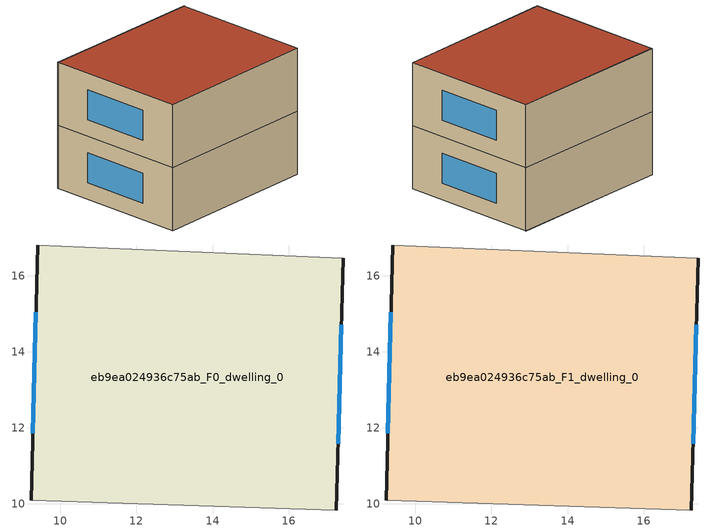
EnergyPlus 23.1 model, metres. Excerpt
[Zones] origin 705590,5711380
eb9ea024936c75ab_F0_dwelling_0
 floor ground (EU_floor_Construction): 17.43,16.45 17.25,9.84 9.23,10.09 9.4,16.8 z0
 wall outside (EU_wall_Construction): 9.4,16.8 9.23,10.09 / 17.25,9.84 17.43,16.45 z0:3
 wall adiabatic (EU_wall_Construction): 17.43,16.45 9.4,16.8 / 9.23,10.09 17.25,9.84 z0:3
 window (EU_Window_Construction): 9.36,15.04 9.28,11.86 / 17.3,11.58 17.38,14.71 z0.79:2.21
eb9ea024936c75ab_F1_dwelling_0
 floor to eb9ea024936c75ab_F0_dwelling_0 (EU_floor_Construction): 17.43,16.45 17.25,9.84 9.23,10.09 9.4,16.8 z3
 wall outside (EU_wall_Construction): 9.4,16.8 9.23,10.09 / 17.25,9.84 17.43,16.45 z3:6
 wall adiabatic (EU_wall_Construction): 17.43,16.45 9.4,16.8 / 9.23,10.09 17.25,9.84 z3:6
 window (EU_Window_Construction): 9.36,15.04 9.28,11.86 / 17.3,11.58 17.38,14.71 z3.79:5.21
 roof outside (EU_roof_Construction): 17.25,9.84 17.43,16.45 9.4,16.8 9.23,10.09 z6
shading: 9.23,10.1 17.25,9.84 / 17.43,16.45 9.39,16.76 z0:6
[Building]
EU S2 Campaign: North Axis=0; Terrain=City; Solar Distribution=FullExterior
[Site:Location]
London: Latitude=51.5; Longitude=-0.5; Time Zone=0; Elevation=25
[SizingPeriod:WeatherFileDays]
AnnualSizingPeriod: Begin Month=1; Begin Day of Month=1; End Month=12; End Day of Month=31; Day of Week for Start Day=Monday; Use Weather File Daylight Saving Period=No; Use Weather File Rain and Snow Indicators=No
[MATERIAL]
EU_InternalMass_Material: Roughness=MediumRough; Thickness=0.1; Conductivity=1; Density=1800; Specific Heat=900; Thermal Absorptance=0.9; Solar Absorptance=0.7; Visible Absorptance=0.7
[MATERIAL:NOMASS] Roughness=MediumRough; Thermal Absorptance=0.9; Solar Absorptance=0.7; Visible Absorptance=0.7
Name | Thermal Resistance
EU_wall_NoMass | 0.555556
EU_roof_NoMass | 0.510204
EU_floor_NoMass | 1.68919
[WINDOWMATERIAL:SIMPLEGLAZINGSYSTEM]
EU_Window_SimpleGlazing: UFactor=3.96; Solar Heat Gain Coefficient=0.85; Visible Transmittance=0.85
[CONSTRUCTION]
EU_wall_Construction: EU_wall_NoMass
EU_roof_Construction: EU_roof_NoMass
EU_floor_Construction: EU_floor_NoMass
EU_Window_Construction: EU_Window_SimpleGlazing
EU_InternalMass_Construction: EU_InternalMass_Material
[ZONE] Type=1; Multiplier=1; Ceiling Height=autocalculate; Floor Area=autocalculate; Part of Total Floor Area=Yes
Name | Volume
eb9ea024936c75ab_F0_dwelling_0 | 160.493
eb9ea024936c75ab_F1_dwelling_0 | 160.492
[INTERNALMASS] Construction=EU_InternalMass_Construction; Surface Area=53.4976
Name | Zone or ZoneList
eb9ea024936c75ab_F0_dwelling_0_EU_InternalMass | eb9ea024936c75ab_F0_dwelling_0
eb9ea024936c75ab_F1_dwelling_0_EU_InternalMass | eb9ea024936c75ab_F1_dwelling_0
[OTHEREQUIPMENT] Fuel Type=Electricity; Design Level Calculation Method=Watts/Area; Power per Zone Floor Area=1; Fraction Latent=0; Fraction Radiant=0; Fraction Lost=0; Carbon Dioxide Generation Rate=0; EndUse Subcategory=EU_Step8_InternalGains
Name | Zone or ZoneList or Space or SpaceList | Schedule
EU_Step8_InternalGain_eb9ea024936c75ab_F0_dwelling_0_f000 | eb9ea024936c75ab_F0_dwelling_0 | EU_Step8_GainSchedule_eb9ea024936c75ab_F0_dwelling_0_f000
EU_Step8_InternalGain_eb9ea024936c75ab_F1_dwelling_0_f000 | eb9ea024936c75ab_F1_dwelling_0 | EU_Step8_GainSchedule_eb9ea024936c75ab_F1_dwelling_0_f000
[ZONEVENTILATION:DESIGNFLOWRATE] Schedule=EU_AlwaysOn; Design Flow Rate Calculation Method=AirChanges/Hour; Air Changes per Hour=0.48; Ventilation Type=Natural; Fan Pressure Rise=0; Fan Total Efficiency=1; Constant Term Coefficient=1; Temperature Term Coefficient=0; Velocity Term Coefficient=0; Velocity Squared Term Coefficient=0; Minimum Indoor Temperature=-100; Maximum Indoor Temperature=100; Delta Temperature=-100; Minimum Outdoor Temperature=-100; Maximum Outdoor Temperature=100; Maximum Wind Speed=40
Name | Zone or ZoneList or Space or SpaceList
EU_ConstantAir_eb9ea024936c75ab_F0_dwelling_0 | eb9ea024936c75ab_F0_dwelling_0
EU_ConstantAir_eb9ea024936c75ab_F1_dwelling_0 | eb9ea024936c75ab_F1_dwelling_0
[HVACTEMPLATE:THERMOSTAT] Constant Heating Setpoint=20; Constant Cooling Setpoint=50
EU_HeatOnly_eb9ea024936c75ab_F0_dwelling_0; EU_HeatOnly_eb9ea024936c75ab_F1_dwelling_0
[HVACTEMPLATE:ZONE:IDEALLOADSAIRSYSTEM] System Availability Schedule=EU_AlwaysOn; Maximum Heating Supply Air Temperature=50; Minimum Cooling Supply Air Temperature=13; Maximum Heating Supply Air Humidity Ratio=0.0156; Minimum Cooling Supply Air Humidity Ratio=0.0077; Heating Limit=NoLimit; Cooling Limit=NoLimit; Heating Availability Schedule=EU_AlwaysOn; Cooling Availability Schedule=EU_CoolingOff; Dehumidification Control Type=ConstantSensibleHeatRatio; Cooling Sensible Heat Ratio=0.7; Dehumidification Setpoint=60; Humidification Control Type=None; Humidification Setpoint=30; Outdoor Air Method=None; Outdoor Air Flow Rate per Person=0.00944; Outdoor Air Flow Rate per Zone Floor Area=0; Outdoor Air Flow Rate per Zone=0; Demand Controlled Ventilation Type=None; Outdoor Air Economizer Type=NoEconomizer; Heat Recovery Type=None; Sensible Heat Recovery Effectiveness=0.7; Latent Heat Recovery Effectiveness=0.65
Name | Template Thermostat
eb9ea024936c75ab_F0_dwelling_0 | EU_HeatOnly_eb9ea024936c75ab_F0_dwelling_0
eb9ea024936c75ab_F1_dwelling_0 | EU_HeatOnly_eb9ea024936c75ab_F1_dwelling_0
[SIZING:ZONE] Zone Cooling Design Supply Air Temperature Input Method=SupplyAirTemperature; Zone Cooling Design Supply Air Temperature=13; Zone Heating Design Supply Air Temperature Input Method=SupplyAirTemperature; Zone Heating Design Supply Air Temperature=50; Zone Cooling Design Supply Air Humidity Ratio=0.008; Zone Heating Design Supply Air Humidity Ratio=0.008; Cooling Design Air Flow Method=DesignDay; Cooling Design Air Flow Rate=0; Cooling Minimum Air Flow per Zone Floor Area=0.000762; Cooling Minimum Air Flow=0; Cooling Minimum Air Flow Fraction=0.2; Heating Design Air Flow Method=DesignDay; Heating Design Air Flow Rate=0; Heating Maximum Air Flow per Zone Floor Area=0.002032; Heating Maximum Air Flow=0.141576; Heating Maximum Air Flow Fraction=0.3; Account for Dedicated Outdoor Air System=No; Dedicated Outdoor Air System Control Strategy=NeutralSupplyAir; Dedicated Outdoor Air Low Setpoint Temperature for Design=autosize; Dedicated Outdoor Air High Setpoint Temperature for Design=autosize; Zone Load Sizing Method=Sensible Load Only No Latent Load; Zone Latent Cooling Design Supply Air Humidity Ratio Input Method=HumidityRatioDifference; Zone Cooling Design Supply Air Humidity Ratio Difference=0.005; Zone Latent Heating Design Supply Air Humidity Ratio Input Method=HumidityRatioDifference; Zone Humidification Design Supply Air Humidity Ratio Difference=0.005
eb9ea024936c75ab_F0_dwelling_0; eb9ea024936c75ab_F1_dwelling_0
[SCHEDULE:CONSTANT]
Name | Hourly Value
EU_AlwaysOn | 1
EU_CoolingOff | 0
[SCHEDULE:FILE] Column Number=1; Rows to Skip at Top=0; Number of Hours of Data=8760; Column Separator=Comma; Interpolate to Timestep=No; Minutes per Item=60; Adjust Schedule for Daylight Savings=Yes
Name | File
EU_Step8_GainSchedule_eb9ea024936c75ab_F0_dwelling_0_f000 | ../../schedules/eb9ea024936c75ab/eb9ea024936c75ab_F0_dwelling_0_f000_gain.csv
EU_Step8_GainSchedule_eb9ea024936c75ab_F1_dwelling_0_f000 | ../../schedules/eb9ea024936c75ab/eb9ea024936c75ab_F1_dwelling_0_f000_gain.csv
